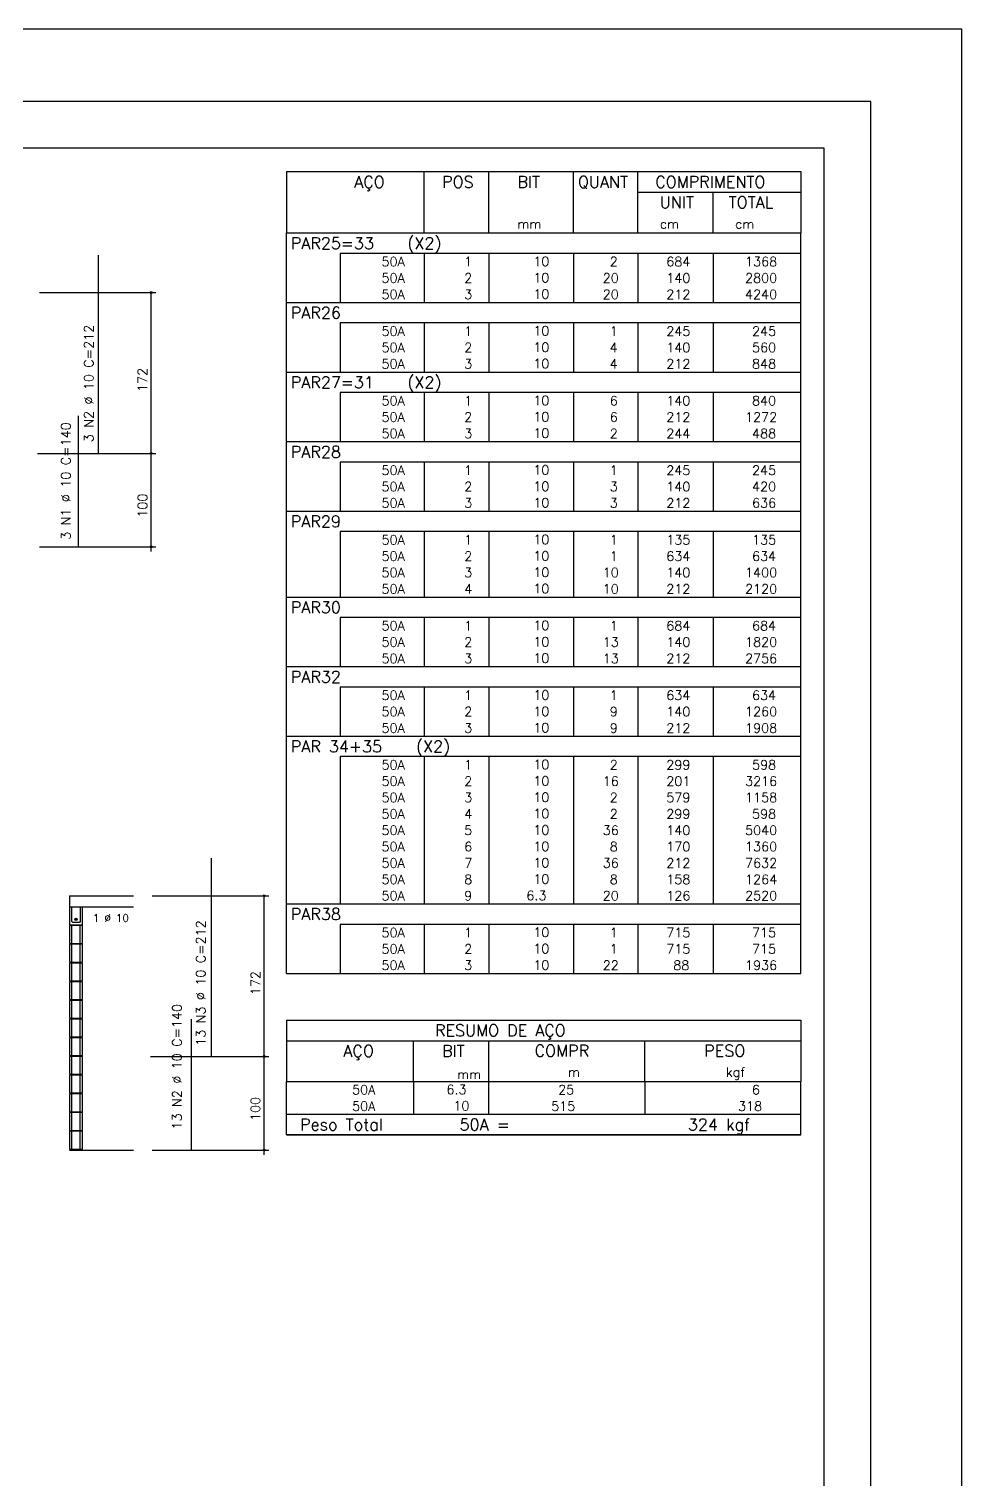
# Model space of a CAD drawing. Extents: x -1.9 to 86, y -1.6 to 61.
# Drawn here: x 66.1 to 86.05, y 29.92 to 60.95 of the extents above; entities that cross this region are included whole.
import ezdxf

# ---------------------------------------------------------------- set-up
doc = ezdxf.new("R2010")
doc.units = 0
doc.header["$MEASUREMENT"] = 0
doc.linetypes.add('HIDDEN', pattern=[9.525, 6.35, -3.175])
doc.layers.get('Defpoints').update_dxf_attribs({"linetype": 'CONTINUOUS'})
for name, color, linetype in [('ARQ_FOLHA', 7, 'CONTINUOUS'), ('PENA_01', 1, 'CONTINUOUS'), ('PENA_02', 2, 'CONTINUOUS'), ('PENA_03', 3, 'CONTINUOUS'), ('PENA_05', 5, 'CONTINUOUS')]:
    doc.layers.add(name, color=color, linetype=linetype)
doc.styles.get("Standard").update_dxf_attribs({"font": 'ROMANS.SHX'})

msp = doc.modelspace()

# ---------------------------------------------------------------- linework, layer by layer
at = {"layer": 'ARQ_FOLHA', "color": 1}
for points in [[(0, 0), (84.1, 0), (84.1, 59.4), (0, 59.4)], [(2.5, 1), (83.1, 1), (83.1, 58.4), (2.5, 58.4)]]:
    msp.add_lwpolyline(points, close=True, dxfattribs=at)
at = {"layer": 'Defpoints', "color": 8, "linetype": 'HIDDEN', "ltscale": 100}
msp.add_lwpolyline([(-1.95, 60.95), (-1.95, -1.55), (86.05, -1.55), (86.05, 60.95)], close=True, dxfattribs=at)
at = {"layer": 'PENA_01', "linetype": 'Continuous'}
for p, q in [((66.317, 55.314), (68.806, 55.314)), ((68.706, 49.774), (68.706, 55.314)), ((66.275, 51.874), (68.806, 51.874)), ((66.317, 49.874), (68.806, 49.874)), ((68.733, 42.414), (71.222, 42.414)), ((71.122, 36.873), (71.122, 42.414)), ((68.691, 38.974), (71.222, 38.974)), ((68.733, 36.974), (71.222, 36.974))]:
    msp.add_line(p, q, dxfattribs=at)
at = {"layer": 'PENA_02', "linetype": 'Continuous'}
for p, q in [((71.6, 57.9), (71.6, 56.588)), ((71.6, 57.9), (82.6, 57.9)), ((74.55, 56.588), (74.55, 57.9)), ((75.93, 56.588), (75.93, 57.9)), ((77.74, 56.588), (77.74, 57.9)), ((79.12, 56.588), (79.12, 57.9)), ((82.6, 57.9), (82.6, 56.588)), ((79.12, 57.463), (82.6, 57.463)), ((80.73, 56.588), (80.73, 57.463)), ((71.6, 56.588), (82.6, 56.588)), ((71.6, 56.15), (71.6, 56.588)), ((71.6, 56.588), (82.6, 56.588)), ((82.6, 56.15), (82.6, 56.588)), ((71.6, 55.8), (71.6, 56.15)), ((82.6, 56.15), (72.75, 56.15)), ((72.75, 56.15), (72.75, 55.8)), ((74.55, 56.15), (74.55, 55.8)), ((75.93, 56.15), (75.93, 55.8)), ((77.74, 56.15), (77.74, 55.8)), ((79.12, 56.15), (79.12, 55.8)), ((80.73, 56.15), (80.73, 55.8)), ((82.6, 55.8), (82.6, 56.15)), ((71.6, 55.45), (71.6, 55.8)), ((72.75, 55.8), (72.75, 55.45)), ((74.55, 55.8), (74.55, 55.45)), ((75.93, 55.8), (75.93, 55.45)), ((77.74, 55.8), (77.74, 55.45)), ((79.12, 55.8), (79.12, 55.45)), ((80.73, 55.8), (80.73, 55.45)), ((82.6, 55.45), (82.6, 55.8)), ((71.6, 55.1), (71.6, 55.45)), ((72.75, 55.45), (72.75, 55.1)), ((74.55, 55.45), (74.55, 55.1)), ((75.93, 55.45), (75.93, 55.1)), ((77.74, 55.45), (77.74, 55.1)), ((79.12, 55.45), (79.12, 55.1)), ((80.73, 55.45), (80.73, 55.1)), ((82.6, 55.1), (82.6, 55.45)), ((71.6, 54.663), (71.6, 55.1)), ((71.6, 55.1), (82.6, 55.1)), ((82.6, 54.663), (82.6, 55.1)), ((71.6, 54.313), (71.6, 54.663)), ((82.6, 54.663), (72.75, 54.663)), ((72.75, 54.663), (72.75, 54.313)), ((74.55, 54.663), (74.55, 54.313)), ((75.93, 54.663), (75.93, 54.313)), ((77.74, 54.663), (77.74, 54.313)), ((79.12, 54.663), (79.12, 54.313)), ((80.73, 54.663), (80.73, 54.313)), ((82.6, 54.313), (82.6, 54.663)), ((71.6, 53.963), (71.6, 54.313)), ((72.75, 54.313), (72.75, 53.963)), ((74.55, 54.313), (74.55, 53.963)), ((75.93, 54.313), (75.93, 53.963)), ((77.74, 54.313), (77.74, 53.963)), ((79.12, 54.313), (79.12, 53.963)), ((80.73, 54.313), (80.73, 53.963)), ((82.6, 53.963), (82.6, 54.313)), ((71.6, 53.613), (71.6, 53.963)), ((72.75, 53.963), (72.75, 53.613)), ((74.55, 53.963), (74.55, 53.613)), ((75.93, 53.963), (75.93, 53.613)), ((77.74, 53.963), (77.74, 53.613)), ((79.12, 53.963), (79.12, 53.613)), ((80.73, 53.963), (80.73, 53.613)), ((82.6, 53.613), (82.6, 53.963)), ((71.6, 53.175), (71.6, 53.613)), ((71.6, 53.613), (82.6, 53.613)), ((82.6, 53.175), (82.6, 53.613)), ((71.6, 52.825), (71.6, 53.175)), ((82.6, 53.175), (72.75, 53.175)), ((72.75, 53.175), (72.75, 52.825)), ((74.55, 53.175), (74.55, 52.825)), ((75.93, 53.175), (75.93, 52.825)), ((77.74, 53.175), (77.74, 52.825)), ((79.12, 53.175), (79.12, 52.825)), ((80.73, 53.175), (80.73, 52.825)), ((82.6, 52.825), (82.6, 53.175)), ((71.6, 52.475), (71.6, 52.825)), ((72.75, 52.825), (72.75, 52.475)), ((74.55, 52.825), (74.55, 52.475)), ((75.93, 52.825), (75.93, 52.475)), ((77.74, 52.825), (77.74, 52.475)), ((79.12, 52.825), (79.12, 52.475)), ((80.73, 52.825), (80.73, 52.475)), ((82.6, 52.475), (82.6, 52.825)), ((71.6, 52.125), (71.6, 52.475)), ((72.75, 52.475), (72.75, 52.125)), ((74.55, 52.475), (74.55, 52.125)), ((75.93, 52.475), (75.93, 52.125)), ((77.74, 52.475), (77.74, 52.125)), ((79.12, 52.475), (79.12, 52.125)), ((80.73, 52.475), (80.73, 52.125)), ((82.6, 52.125), (82.6, 52.475)), ((71.6, 51.688), (71.6, 52.125)), ((71.6, 52.125), (82.6, 52.125)), ((82.6, 51.688), (82.6, 52.125)), ((71.6, 51.338), (71.6, 51.688)), ((82.6, 51.688), (72.75, 51.688)), ((72.75, 51.688), (72.75, 51.338)), ((74.55, 51.688), (74.55, 51.338)), ((75.93, 51.688), (75.93, 51.338)), ((77.74, 51.688), (77.74, 51.338)), ((79.12, 51.688), (79.12, 51.338)), ((80.73, 51.688), (80.73, 51.338)), ((82.6, 51.338), (82.6, 51.688)), ((71.6, 50.988), (71.6, 51.338)), ((72.75, 51.338), (72.75, 50.988)), ((74.55, 51.338), (74.55, 50.988)), ((75.93, 51.338), (75.93, 50.988)), ((77.74, 51.338), (77.74, 50.988)), ((79.12, 51.338), (79.12, 50.988)), ((80.73, 51.338), (80.73, 50.988)), ((82.6, 50.988), (82.6, 51.338)), ((71.6, 50.638), (71.6, 50.988)), ((72.75, 50.988), (72.75, 50.638)), ((74.55, 50.988), (74.55, 50.638)), ((75.93, 50.988), (75.93, 50.638)), ((77.74, 50.988), (77.74, 50.638)), ((79.12, 50.988), (79.12, 50.638)), ((80.73, 50.988), (80.73, 50.638)), ((82.6, 50.638), (82.6, 50.988)), ((71.6, 50.2), (71.6, 50.638)), ((71.6, 50.638), (82.6, 50.638)), ((82.6, 50.2), (82.6, 50.638)), ((71.6, 49.85), (71.6, 50.2)), ((82.6, 50.2), (72.75, 50.2)), ((72.75, 50.2), (72.75, 49.85)), ((74.55, 50.2), (74.55, 49.85)), ((75.93, 50.2), (75.93, 49.85)), ((77.74, 50.2), (77.74, 49.85)), ((79.12, 50.2), (79.12, 49.85)), ((80.73, 50.2), (80.73, 49.85)), ((82.6, 49.85), (82.6, 50.2)), ((71.6, 49.5), (71.6, 49.85)), ((72.75, 49.85), (72.75, 49.5)), ((74.55, 49.85), (74.55, 49.5)), ((75.93, 49.85), (75.93, 49.5)), ((77.74, 49.85), (77.74, 49.5)), ((79.12, 49.85), (79.12, 49.5)), ((80.73, 49.85), (80.73, 49.5)), ((82.6, 49.5), (82.6, 49.85)), ((71.6, 49.15), (71.6, 49.5)), ((72.75, 49.5), (72.75, 49.15)), ((74.55, 49.5), (74.55, 49.15)), ((75.93, 49.5), (75.93, 49.15)), ((77.74, 49.5), (77.74, 49.15)), ((79.12, 49.5), (79.12, 49.15)), ((80.73, 49.5), (80.73, 49.15)), ((82.6, 49.15), (82.6, 49.5)), ((71.6, 48.8), (71.6, 49.15)), ((72.75, 49.15), (72.75, 48.8)), ((74.55, 49.15), (74.55, 48.8)), ((75.93, 49.15), (75.93, 48.8)), ((77.74, 49.15), (77.74, 48.8)), ((79.12, 49.15), (79.12, 48.8)), ((80.73, 49.15), (80.73, 48.8)), ((82.6, 48.8), (82.6, 49.15)), ((71.6, 48.363), (71.6, 48.8)), ((71.6, 48.8), (82.6, 48.8)), ((82.6, 48.363), (82.6, 48.8)), ((71.6, 48.013), (71.6, 48.363)), ((82.6, 48.363), (72.75, 48.363)), ((72.75, 48.363), (72.75, 48.013)), ((74.55, 48.363), (74.55, 48.013)), ((75.93, 48.363), (75.93, 48.013)), ((77.74, 48.363), (77.74, 48.013)), ((79.12, 48.363), (79.12, 48.013)), ((80.73, 48.363), (80.73, 48.013)), ((82.6, 48.013), (82.6, 48.363)), ((71.6, 47.663), (71.6, 48.013)), ((72.75, 48.013), (72.75, 47.663)), ((74.55, 48.013), (74.55, 47.663)), ((75.93, 48.013), (75.93, 47.663)), ((77.74, 48.013), (77.74, 47.663)), ((79.12, 48.013), (79.12, 47.663)), ((80.73, 48.013), (80.73, 47.663)), ((82.6, 47.663), (82.6, 48.013)), ((71.6, 47.313), (71.6, 47.663)), ((72.75, 47.663), (72.75, 47.313)), ((74.55, 47.663), (74.55, 47.313)), ((75.93, 47.663), (75.93, 47.313)), ((77.74, 47.663), (77.74, 47.313)), ((79.12, 47.663), (79.12, 47.313)), ((80.73, 47.663), (80.73, 47.313)), ((82.6, 47.313), (82.6, 47.663)), ((71.6, 46.875), (71.6, 47.313)), ((71.6, 47.313), (82.6, 47.313)), ((82.6, 46.875), (82.6, 47.313)), ((71.6, 46.525), (71.6, 46.875)), ((82.6, 46.875), (72.75, 46.875)), ((72.75, 46.875), (72.75, 46.525)), ((74.55, 46.875), (74.55, 46.525)), ((75.93, 46.875), (75.93, 46.525)), ((77.74, 46.875), (77.74, 46.525)), ((79.12, 46.875), (79.12, 46.525)), ((80.73, 46.875), (80.73, 46.525)), ((82.6, 46.525), (82.6, 46.875)), ((71.6, 46.175), (71.6, 46.525)), ((72.75, 46.525), (72.75, 46.175)), ((74.55, 46.525), (74.55, 46.175)), ((75.93, 46.525), (75.93, 46.175)), ((77.74, 46.525), (77.74, 46.175)), ((79.12, 46.525), (79.12, 46.175)), ((80.73, 46.525), (80.73, 46.175)), ((82.6, 46.175), (82.6, 46.525)), ((71.6, 45.825), (71.6, 46.175)), ((72.75, 46.175), (72.75, 45.825)), ((74.55, 46.175), (74.55, 45.825)), ((75.93, 46.175), (75.93, 45.825)), ((77.74, 46.175), (77.74, 45.825)), ((79.12, 46.175), (79.12, 45.825)), ((80.73, 46.175), (80.73, 45.825)), ((82.6, 45.825), (82.6, 46.175)), ((71.6, 45.388), (71.6, 45.825)), ((71.6, 45.825), (82.6, 45.825)), ((82.6, 45.388), (82.6, 45.825)), ((71.6, 45.038), (71.6, 45.388)), ((82.6, 45.388), (72.75, 45.388)), ((72.75, 45.388), (72.75, 45.038)), ((74.55, 45.388), (74.55, 45.038)), ((75.93, 45.388), (75.93, 45.038)), ((77.74, 45.388), (77.74, 45.038)), ((79.12, 45.388), (79.12, 45.038)), ((80.73, 45.388), (80.73, 45.038)), ((82.6, 45.038), (82.6, 45.388)), ((71.6, 44.688), (71.6, 45.038)), ((72.75, 45.038), (72.75, 44.688)), ((74.55, 45.038), (74.55, 44.688)), ((75.93, 45.038), (75.93, 44.688)), ((77.74, 45.038), (77.74, 44.688)), ((79.12, 45.038), (79.12, 44.688)), ((80.73, 45.038), (80.73, 44.688)), ((82.6, 44.688), (82.6, 45.038)), ((71.6, 44.338), (71.6, 44.688)), ((72.75, 44.688), (72.75, 44.338)), ((74.55, 44.688), (74.55, 44.338)), ((75.93, 44.688), (75.93, 44.338)), ((77.74, 44.688), (77.74, 44.338)), ((79.12, 44.688), (79.12, 44.338)), ((80.73, 44.688), (80.73, 44.338)), ((82.6, 44.338), (82.6, 44.688)), ((71.6, 43.988), (71.6, 44.338)), ((72.75, 44.338), (72.75, 43.988)), ((74.55, 44.338), (74.55, 43.988)), ((75.93, 44.338), (75.93, 43.988)), ((77.74, 44.338), (77.74, 43.988)), ((79.12, 44.338), (79.12, 43.988)), ((80.73, 44.338), (80.73, 43.988)), ((82.6, 43.988), (82.6, 44.338)), ((71.6, 43.638), (71.6, 43.988)), ((72.75, 43.988), (72.75, 43.638)), ((74.55, 43.988), (74.55, 43.638)), ((75.93, 43.988), (75.93, 43.638)), ((77.74, 43.988), (77.74, 43.638)), ((79.12, 43.988), (79.12, 43.638)), ((80.73, 43.988), (80.73, 43.638)), ((82.6, 43.638), (82.6, 43.988)), ((71.6, 43.288), (71.6, 43.638)), ((72.75, 43.638), (72.75, 43.288)), ((74.55, 43.638), (74.55, 43.288)), ((75.93, 43.638), (75.93, 43.288)), ((77.74, 43.638), (77.74, 43.288)), ((79.12, 43.638), (79.12, 43.288)), ((80.73, 43.638), (80.73, 43.288)), ((82.6, 43.288), (82.6, 43.638)), ((71.6, 42.938), (71.6, 43.288)), ((72.75, 43.288), (72.75, 42.938)), ((74.55, 43.288), (74.55, 42.938)), ((75.93, 43.288), (75.93, 42.938)), ((77.74, 43.288), (77.74, 42.938)), ((79.12, 43.288), (79.12, 42.938)), ((80.73, 43.288), (80.73, 42.938)), ((82.6, 42.938), (82.6, 43.288)), ((71.6, 42.588), (71.6, 42.938)), ((72.75, 42.938), (72.75, 42.588)), ((74.55, 42.938), (74.55, 42.588)), ((75.93, 42.938), (75.93, 42.588)), ((77.74, 42.938), (77.74, 42.588)), ((79.12, 42.938), (79.12, 42.588)), ((80.73, 42.938), (80.73, 42.588)), ((82.6, 42.588), (82.6, 42.938)), ((71.6, 42.238), (71.6, 42.588)), ((72.75, 42.588), (72.75, 42.238)), ((74.55, 42.588), (74.55, 42.238)), ((75.93, 42.588), (75.93, 42.238)), ((77.74, 42.588), (77.74, 42.238)), ((79.12, 42.588), (79.12, 42.238)), ((80.73, 42.588), (80.73, 42.238)), ((82.6, 42.238), (82.6, 42.588)), ((71.6, 41.8), (71.6, 42.238)), ((71.6, 42.238), (82.6, 42.238)), ((82.6, 41.8), (82.6, 42.238)), ((71.6, 41.45), (71.6, 41.8)), ((82.6, 41.8), (72.75, 41.8)), ((72.75, 41.8), (72.75, 41.45)), ((74.55, 41.8), (74.55, 41.45)), ((75.93, 41.8), (75.93, 41.45)), ((77.74, 41.8), (77.74, 41.45)), ((79.12, 41.8), (79.12, 41.45)), ((80.73, 41.8), (80.73, 41.45)), ((82.6, 41.45), (82.6, 41.8)), ((71.6, 41.1), (71.6, 41.45)), ((72.75, 41.45), (72.75, 41.1)), ((74.55, 41.45), (74.55, 41.1)), ((75.93, 41.45), (75.93, 41.1)), ((77.74, 41.45), (77.74, 41.1)), ((79.12, 41.45), (79.12, 41.1)), ((80.73, 41.45), (80.73, 41.1)), ((82.6, 41.1), (82.6, 41.45)), ((71.6, 40.75), (71.6, 41.1)), ((72.75, 41.1), (72.75, 40.75)), ((74.55, 41.1), (74.55, 40.75)), ((75.93, 41.1), (75.93, 40.75)), ((77.74, 41.1), (77.74, 40.75)), ((79.12, 41.1), (79.12, 40.75)), ((80.73, 41.1), (80.73, 40.75)), ((82.6, 40.75), (82.6, 41.1)), ((71.6, 40.75), (82.6, 40.75)), ((71.6, 39.75), (71.6, 38.438)), ((71.6, 39.75), (82.6, 39.75)), ((82.6, 39.75), (82.6, 38.438)), ((71.6, 39.313), (82.6, 39.313)), ((74.32, 38.438), (74.32, 39.313)), ((75.93, 38.438), (75.93, 39.313)), ((79.265, 38.438), (79.265, 39.313)), ((71.6, 38.438), (82.6, 38.438)), ((71.6, 38.088), (71.6, 38.438)), ((74.32, 38.438), (74.32, 38.088)), ((75.93, 38.088), (75.93, 38.438)), ((79.265, 38.438), (79.265, 38.088)), ((82.6, 38.088), (82.6, 38.438)), ((71.6, 37.738), (71.6, 38.088)), ((74.32, 38.088), (74.32, 37.738)), ((75.93, 37.738), (75.93, 38.088)), ((79.265, 38.088), (79.265, 37.738)), ((82.6, 37.738), (82.6, 38.088)), ((71.6, 37.738), (82.6, 37.738)), ((71.6, 37.3), (71.6, 37.738)), ((71.6, 37.738), (82.6, 37.738)), ((82.6, 37.3), (82.6, 37.738)), ((82.6, 37.3), (71.6, 37.3)), ((71.6, 37.3), (82.6, 37.3))]:
    msp.add_line(p, q, dxfattribs=at)
for centre, radius in [((68.706, 55.314), 0.02), ((68.706, 55.314), 0.01), ((68.706, 51.874), 0.02), ((68.706, 51.874), 0.01), ((68.706, 49.874), 0.02), ((68.706, 49.874), 0.01), ((71.122, 42.414), 0.02), ((71.122, 42.414), 0.01), ((71.122, 38.974), 0.02), ((71.122, 38.974), 0.01), ((71.122, 36.974), 0.02), ((71.122, 36.974), 0.01)]:
    msp.add_circle(centre, radius, dxfattribs=at)
at = {"layer": 'PENA_03', "linetype": 'Continuous'}
for p, q in [((66.962, 42.414), (66.962, 41.794)), ((66.962, 42.414), (68.333, 42.414)), ((66.962, 42.174), (68.333, 42.174)), ((67.012, 41.394), (67.012, 41.774)), ((67.192, 41.394), (67.192, 41.774)), ((67.012, 40.994), (67.012, 41.374)), ((67.192, 40.994), (67.192, 41.374)), ((67.012, 40.594), (67.012, 40.974)), ((67.192, 40.594), (67.192, 40.974)), ((67.012, 40.194), (67.012, 40.574)), ((67.192, 40.194), (67.192, 40.574)), ((67.012, 39.794), (67.012, 40.174)), ((67.192, 39.794), (67.192, 40.174)), ((67.012, 39.394), (67.012, 39.774)), ((67.192, 39.394), (67.192, 39.774)), ((67.012, 38.994), (67.012, 39.374)), ((67.192, 38.994), (67.192, 39.374)), ((67.012, 38.594), (67.012, 38.974)), ((67.192, 38.594), (67.192, 38.974)), ((67.012, 38.194), (67.012, 38.574)), ((67.192, 38.194), (67.192, 38.574)), ((67.012, 37.794), (67.012, 38.174)), ((67.192, 37.794), (67.192, 38.174)), ((67.012, 37.394), (67.012, 37.774)), ((67.192, 37.394), (67.192, 37.774)), ((67.012, 36.994), (67.012, 37.374)), ((67.192, 36.994), (67.192, 37.374)), ((66.962, 36.974), (68.333, 36.974))]:
    msp.add_line(p, q, dxfattribs=at)
for points in [[(66.962, 41.794), (67.242, 41.794), (67.242, 42.174)], [(67.192, 42.174), (67.192, 41.864), (67.172, 41.844), (67.032, 41.844), (67.012, 41.864), (67.012, 42.174)], [(66.962, 41.394), (67.242, 41.394), (67.242, 41.774), (66.962, 41.774), (66.962, 41.394)], [(66.962, 40.994), (67.242, 40.994), (67.242, 41.374), (66.962, 41.374), (66.962, 40.994)], [(66.962, 40.594), (67.242, 40.594), (67.242, 40.974), (66.962, 40.974), (66.962, 40.594)], [(66.962, 40.194), (67.242, 40.194), (67.242, 40.574), (66.962, 40.574), (66.962, 40.194)], [(66.962, 39.794), (67.242, 39.794), (67.242, 40.174), (66.962, 40.174), (66.962, 39.794)], [(66.962, 39.394), (67.242, 39.394), (67.242, 39.774), (66.962, 39.774), (66.962, 39.394)], [(66.962, 38.994), (67.242, 38.994), (67.242, 39.374), (66.962, 39.374), (66.962, 38.994)], [(66.962, 38.594), (67.242, 38.594), (67.242, 38.974), (66.962, 38.974), (66.962, 38.594)], [(66.962, 38.194), (67.242, 38.194), (67.242, 38.574), (66.962, 38.574), (66.962, 38.194)], [(66.962, 37.794), (67.242, 37.794), (67.242, 38.174), (66.962, 38.174), (66.962, 37.794)], [(66.962, 37.394), (67.242, 37.394), (67.242, 37.774), (66.962, 37.774), (66.962, 37.394)], [(66.962, 36.994), (67.242, 36.994), (67.242, 37.374), (66.962, 37.374), (66.962, 36.994)]]:
    msp.add_lwpolyline(points, dxfattribs=at)
msp.add_circle((67.104, 41.909), 0.025, dxfattribs=at)
for points in [[(67.129, 41.909), (67.091, 41.93), (67.08, 41.917)], [(67.129, 41.909), (67.08, 41.917), (67.08, 41.9)], [(67.129, 41.909), (67.08, 41.9), (67.091, 41.887)], [(67.129, 41.909), (67.108, 41.933), (67.091, 41.93)], [(67.129, 41.909), (67.091, 41.887), (67.108, 41.884)], [(67.129, 41.909), (67.123, 41.925), (67.108, 41.933)], [(67.129, 41.909), (67.108, 41.884), (67.123, 41.893)], [(67.129, 41.909), (67.123, 41.893), (67.129, 41.909)]]:
    msp.add_solid(points, dxfattribs=at)
at = {"layer": 'PENA_05', "linetype": 'Continuous'}
for p, q in [((67.582, 51.874), (67.582, 56.114)), ((67.156, 49.874), (67.156, 52.674)), ((69.998, 38.974), (69.998, 43.214)), ((69.572, 36.974), (69.572, 39.774))]:
    msp.add_line(p, q, dxfattribs=at)

# ---------------------------------------------------------------- texts
at = {"layer": 'PENA_02', "linetype": 'Continuous'}
for s, height, p in [('AÇO', 0.25, (73.05, 57.556)), ('POS', 0.25, (74.93, 57.556)), ('BIT', 0.25, (76.54, 57.556)), ('QUANT', 0.25, (77.836, 57.556)), ('COMPRIMENTO', 0.25, (79.489, 57.556)), ('UNIT', 0.25, (79.587, 57.119)), ('TOTAL', 0.25, (81.059, 57.119)), ('mm', 0.2, (76.54, 56.681)), ('cm', 0.2, (79.587, 56.681)), ('cm', 0.2, (81.197, 56.681)), ('PAR25=33   (X2)', 0.25, (71.696, 56.244)), ('     50A', 0.2, (72.89, 55.875)), ('  1', 0.2, (75.13, 55.875)), ('     10', 0.2, (76.137, 55.881)), ('    2', 0.2, (77.92, 55.875)), ('    684', 0.2, (79.13, 55.875)), ('   1368', 0.2, (80.964, 55.875)), ('     50A', 0.2, (72.89, 55.525)), ('  2', 0.2, (75.13, 55.525)), ('     10', 0.2, (76.137, 55.531)), ('   20', 0.2, (77.92, 55.525)), ('    140', 0.2, (79.13, 55.525)), ('   2800', 0.2, (80.964, 55.525)), ('     50A', 0.2, (72.89, 55.175)), ('  3', 0.2, (75.13, 55.175)), ('     10', 0.2, (76.137, 55.181)), ('   20', 0.2, (77.92, 55.175)), ('    212', 0.2, (79.13, 55.175)), ('   4240', 0.2, (80.964, 55.175)), ('PAR26', 0.25, (71.696, 54.756)), ('     50A', 0.2, (72.89, 54.388)), ('  1', 0.2, (75.13, 54.388)), ('     10', 0.2, (76.137, 54.394)), ('    1', 0.2, (77.92, 54.388)), ('    245', 0.2, (79.13, 54.388)), ('    245', 0.2, (80.964, 54.388)), ('     50A', 0.2, (72.89, 54.038)), ('  2', 0.2, (75.13, 54.038)), ('     10', 0.2, (76.137, 54.044)), ('    4', 0.2, (77.92, 54.038)), ('    140', 0.2, (79.13, 54.038)), ('    560', 0.2, (80.964, 54.038)), ('     50A', 0.2, (72.89, 53.688)), ('  3', 0.2, (75.13, 53.688)), ('     10', 0.2, (76.137, 53.694)), ('    4', 0.2, (77.92, 53.688)), ('    212', 0.2, (79.13, 53.688)), ('    848', 0.2, (80.964, 53.688)), ('PAR27=31   (X2)', 0.25, (71.696, 53.269)), ('     50A', 0.2, (72.89, 52.9)), ('  1', 0.2, (75.13, 52.9)), ('     10', 0.2, (76.137, 52.906)), ('    6', 0.2, (77.92, 52.9)), ('    140', 0.2, (79.13, 52.9)), ('    840', 0.2, (80.964, 52.9)), ('     10', 0.2, (76.137, 52.556)), ('     50A', 0.2, (72.89, 52.55)), ('  2', 0.2, (75.13, 52.55)), ('    6', 0.2, (77.92, 52.55)), ('    212', 0.2, (79.13, 52.55)), ('   1272', 0.2, (80.964, 52.55)), ('     50A', 0.2, (72.89, 52.2)), ('  3', 0.2, (75.13, 52.2)), ('     10', 0.2, (76.137, 52.206)), ('    2', 0.2, (77.92, 52.2)), ('    244', 0.2, (79.13, 52.2)), ('    488', 0.2, (80.964, 52.2)), ('PAR28', 0.25, (71.696, 51.781)), ('     50A', 0.2, (72.89, 51.413)), ('  1', 0.2, (75.13, 51.413)), ('     10', 0.2, (76.137, 51.419)), ('    1', 0.2, (77.92, 51.413)), ('    245', 0.2, (79.13, 51.413)), ('    245', 0.2, (80.964, 51.413)), ('     50A', 0.2, (72.89, 51.063)), ('  2', 0.2, (75.13, 51.063)), ('     10', 0.2, (76.137, 51.069)), ('    3', 0.2, (77.92, 51.063)), ('    140', 0.2, (79.13, 51.063)), ('    420', 0.2, (80.964, 51.063)), ('     50A', 0.2, (72.89, 50.713)), ('  3', 0.2, (75.13, 50.713)), ('     10', 0.2, (76.137, 50.719)), ('    3', 0.2, (77.92, 50.713)), ('    212', 0.2, (79.13, 50.713)), ('    636', 0.2, (80.964, 50.713)), ('PAR29', 0.25, (71.696, 50.294)), ('     50A', 0.2, (72.89, 49.925)), ('  1', 0.2, (75.13, 49.925)), ('     10', 0.2, (76.137, 49.931)), ('    1', 0.2, (77.92, 49.925)), ('    135', 0.2, (79.13, 49.925)), ('    135', 0.2, (80.964, 49.925)), ('     50A', 0.2, (72.89, 49.575)), ('  2', 0.2, (75.13, 49.575)), ('     10', 0.2, (76.137, 49.581)), ('    1', 0.2, (77.92, 49.575)), ('    634', 0.2, (79.13, 49.575)), ('    634', 0.2, (80.964, 49.575)), ('     50A', 0.2, (72.89, 49.225)), ('  3', 0.2, (75.13, 49.225)), ('     10', 0.2, (76.137, 49.231)), ('   10', 0.2, (77.92, 49.225)), ('    140', 0.2, (79.13, 49.225)), ('   1400', 0.2, (80.964, 49.225)), ('     50A', 0.2, (72.89, 48.875)), ('  4', 0.2, (75.13, 48.875)), ('     10', 0.2, (76.137, 48.881)), ('   10', 0.2, (77.92, 48.875)), ('    212', 0.2, (79.13, 48.875)), ('   2120', 0.2, (80.964, 48.875)), ('PAR30', 0.25, (71.696, 48.456)), ('     50A', 0.2, (72.89, 48.088)), ('  1', 0.2, (75.13, 48.088)), ('     10', 0.2, (76.137, 48.094)), ('    1', 0.2, (77.92, 48.088)), ('    684', 0.2, (79.13, 48.088)), ('    684', 0.2, (80.964, 48.088)), ('     50A', 0.2, (72.89, 47.738)), ('  2', 0.2, (75.13, 47.738)), ('     10', 0.2, (76.137, 47.744)), ('   13', 0.2, (77.92, 47.738)), ('    140', 0.2, (79.13, 47.738)), ('   1820', 0.2, (80.964, 47.738)), ('     50A', 0.2, (72.89, 47.388)), ('  3', 0.2, (75.13, 47.388)), ('     10', 0.2, (76.137, 47.394)), ('   13', 0.2, (77.92, 47.388)), ('    212', 0.2, (79.13, 47.388)), ('   2756', 0.2, (80.964, 47.388)), ('PAR32', 0.25, (71.696, 46.969)), ('     50A', 0.2, (72.89, 46.6)), ('  1', 0.2, (75.13, 46.6)), ('     10', 0.2, (76.137, 46.606)), ('    1', 0.2, (77.92, 46.6)), ('    634', 0.2, (79.13, 46.6)), ('    634', 0.2, (80.964, 46.6)), ('     50A', 0.2, (72.89, 46.25)), ('  2', 0.2, (75.13, 46.25)), ('     10', 0.2, (76.137, 46.256)), ('    9', 0.2, (77.92, 46.25)), ('    140', 0.2, (79.13, 46.25)), ('   1260', 0.2, (80.964, 46.25)), ('     50A', 0.2, (72.89, 45.9)), ('  3', 0.2, (75.13, 45.9)), ('     10', 0.2, (76.137, 45.906)), ('    9', 0.2, (77.92, 45.9)), ('    212', 0.2, (79.13, 45.9)), ('   1908', 0.2, (80.964, 45.9)), ('PAR 34+35   (X2)', 0.25, (71.696, 45.481)), ('     50A', 0.2, (72.89, 45.113)), ('  1', 0.2, (75.13, 45.113)), ('     10', 0.2, (76.137, 45.119)), ('    2', 0.2, (77.92, 45.113)), ('    299', 0.2, (79.13, 45.113)), ('    598', 0.2, (80.964, 45.113)), ('     50A', 0.2, (72.89, 44.763)), ('  2', 0.2, (75.13, 44.763)), ('     10', 0.2, (76.137, 44.769)), ('   16', 0.2, (77.92, 44.763)), ('    201', 0.2, (79.13, 44.763)), ('   3216', 0.2, (80.964, 44.763)), ('     50A', 0.2, (72.89, 44.413)), ('  3', 0.2, (75.13, 44.413)), ('     10', 0.2, (76.137, 44.419)), ('    2', 0.2, (77.92, 44.413)), ('    579', 0.2, (79.13, 44.413)), ('   1158', 0.2, (80.964, 44.413)), ('     50A', 0.2, (72.89, 44.063)), ('  4', 0.2, (75.13, 44.063)), ('     10', 0.2, (76.137, 44.069)), ('    2', 0.2, (77.92, 44.063)), ('    299', 0.2, (79.13, 44.063)), ('    598', 0.2, (80.964, 44.063)), ('     50A', 0.2, (72.89, 43.713)), ('  5', 0.2, (75.13, 43.713)), ('     10', 0.2, (76.137, 43.719)), ('   36', 0.2, (77.92, 43.713)), ('    140', 0.2, (79.13, 43.713)), ('   5040', 0.2, (80.964, 43.713)), ('     50A', 0.2, (72.89, 43.363)), ('  6', 0.2, (75.13, 43.363)), ('     10', 0.2, (76.137, 43.369)), ('    8', 0.2, (77.92, 43.363)), ('    170', 0.2, (79.13, 43.363)), ('   1360', 0.2, (80.964, 43.363)), ('     50A', 0.2, (72.89, 43.013)), ('  7', 0.2, (75.13, 43.013)), ('     10', 0.2, (76.137, 43.019)), ('   36', 0.2, (77.92, 43.013)), ('    212', 0.2, (79.13, 43.013)), ('   7632', 0.2, (80.964, 43.013)), ('     50A', 0.2, (72.89, 42.663)), ('  8', 0.2, (75.13, 42.663)), ('     10', 0.2, (76.137, 42.669)), ('    8', 0.2, (77.92, 42.663)), ('    158', 0.2, (79.13, 42.663)), ('   1264', 0.2, (80.964, 42.663)), ('    6.3', 0.2, (76.137, 42.319)), ('     50A', 0.2, (72.89, 42.313)), ('  9', 0.2, (75.13, 42.313)), ('   20', 0.2, (77.92, 42.313)), ('    126', 0.2, (79.13, 42.313)), ('   2520', 0.2, (80.964, 42.313)), ('PAR38', 0.25, (71.696, 41.894)), ('     50A', 0.2, (72.89, 41.525)), ('  1', 0.2, (75.13, 41.525)), ('     10', 0.2, (76.137, 41.531)), ('    1', 0.2, (77.92, 41.525)), ('    715', 0.2, (79.13, 41.525)), ('    715', 0.2, (80.964, 41.525)), ('     50A', 0.2, (72.89, 41.175)), ('  2', 0.2, (75.13, 41.175)), ('     10', 0.2, (76.137, 41.181)), ('    1', 0.2, (77.92, 41.175)), ('    715', 0.2, (79.13, 41.175)), ('    715', 0.2, (80.964, 41.175)), ('     50A', 0.2, (72.89, 40.825)), ('  3', 0.2, (75.13, 40.825)), ('     10', 0.2, (76.137, 40.831)), ('   22', 0.2, (77.92, 40.825)), ('     88', 0.2, (79.13, 40.825)), ('   1936', 0.2, (80.964, 40.825)), ('RESUMO DE AÇO', 0.25, (74.78, 39.406)), ('AÇO', 0.25, (72.82, 38.969)), ('BIT', 0.25, (74.93, 38.969)), ('COMPR', 0.25, (76.909, 38.972)), ('PESO', 0.25, (80.538, 38.972)), ('mm', 0.2, (75.251, 38.495)), ('m', 0.2, (77.623, 38.541)), ('kgf', 0.2, (81.001, 38.541)), ('     50A', 0.2, (72.26, 38.163)), ('    6.3', 0.2, (74.427, 38.169)), ('     25', 0.2, (76.668, 38.163)), ('       6', 0.2, (80.515, 38.163)), ('     50A', 0.2, (72.26, 37.813)), ('     10', 0.2, (74.427, 37.819)), ('    515', 0.2, (76.668, 37.813)), ('     318', 0.2, (80.515, 37.813)), ('Peso Total        50A =', 0.25, (71.893, 37.394)), ('     324 kgf', 0.25, (79.257, 37.394))]:
    msp.add_text(s, height=height, dxfattribs=at).set_placement(p)
at = {"layer": 'PENA_03', "linetype": 'Continuous'}
for s, p in [('3 N2 %%c 10 C=212', (67.473, 52.112)), ('172', (68.621, 53.188)), ('3 N1 %%c 10 C=140', (66.984, 50.026)), ('100', (68.622, 50.498)), ('13 N3 %%c 10 C=212', (69.869, 39.203)), ('172', (71.037, 40.287)), ('13 N2 %%c 10 C=140', (69.36, 37.415)), ('100', (71.038, 37.597))]:
    msp.add_text(s, height=0.2, rotation=90, dxfattribs=at).set_placement(p)
msp.add_text('1 %%c 10', height=0.16, dxfattribs=at).set_placement((67.463, 41.857))

doc.saveas('drawing.dxf')
